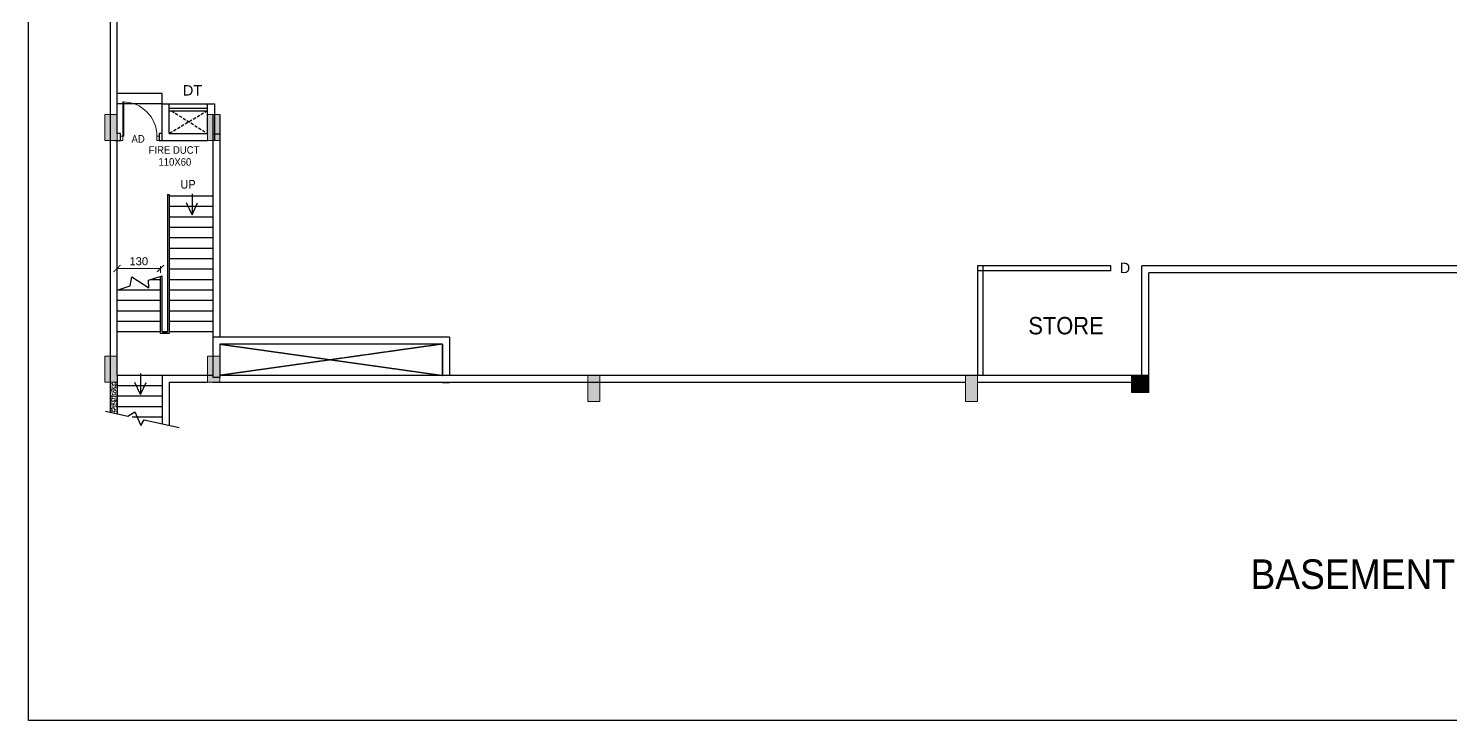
# Model space of a CAD drawing. Header units: inches. Extents: x 14 to 10147, y 8 to 5004.
# Drawn here: x 14 to 4100, y 8 to 1996 of the extents above; entities that cross this region are included whole.
import ezdxf

# ---------------------------------------------------------------- set-up
doc = ezdxf.new("R2010")
doc.units = ezdxf.units.IN
doc.header["$MEASUREMENT"] = 0
doc.linetypes.add('HIDDEN', pattern=[0.375, 0.25, -0.125])
doc.layers.add('DOOR', color=30, linetype='Continuous', lineweight=15)
doc.layers.add('wall', color=6, linetype='Continuous', lineweight=40)
doc.styles.add('1MM', font='arial.ttf')
doc.styles.add('DIM', font='arial.ttf', dxfattribs={"width": 0.7, "height": 1})
doc.styles.add('DUTCH', font='arial.ttf')
doc.dimstyles.new('KRI', dxfattribs={"dimtxt": 23, "dimasz": 20, "dimexe": 7, "dimexo": 0, "dimgap": 9, "dimtad": 1, "dimdec": 1, "dimzin": 1, "dimdsep": 46, "dimtxsty": '1MM', "dimblk": 'ARCHTICK', "dimcen": 0.5, "dimclrd": 252, "dimclre": 252, "dimclrt": 7, "dimaunit": 1, "dimadec": 8, "dimazin": 0, "dimtfac": 1, "dimtdec": 1, "dimtmove": 0, "dimatfit": 3, "dimfxl": 1, "dimlwd": 13, "dimlwe": 13, "dimarcsym": 0})

# ---------------------------------------------------------------- blocks, each defined once
blk = doc.blocks.new('A$C764D24B9')
at = {"layer": 'DOOR'}
for points in [[(0.056, 0.111), (0.083, 0.111), (0.083, 1), (0.056, 1)], [(0, 0), (0.056, 0), (0.056, 0.111), (0, 0.111)], [(0.944, 0), (1, 0), (1, 0.111), (0.944, 0.111)]]:
    blk.add_lwpolyline(points, close=True, dxfattribs=at)
blk.add_arc((0.056, 0.111), 0.889, 0, 90, dxfattribs=at)
blk = doc.blocks.new('_ArchTick')
at = {"layer": 'wall', "color": 0, "const_width": 0.15}
blk.add_lwpolyline([(-0.5, -0.5), (0.5, 0.5)], dxfattribs=at)
blk = doc.blocks.new('*D22')
at = {"color": 252, "lineweight": 13, "ltscale": 0.1, "transparency": 16777216}
for p, q in [((268.4, 1293.7), (268.4, 1313.2)), ((393.3, 1293.7), (393.3, 1313.2)), ((268.4, 1306.2), (393.3, 1306.2))]:
    blk.add_line(p, q, dxfattribs=at)
at = {"layer": 'Defpoints', "color": 0, "linetype": 'Continuous', "ltscale": 0.1, "transparency": 16777216}
for p in [(393.3, 1306.2), (268.4, 1184, -10.8), (393.3, 1184, -10.8)]:
    blk.add_point(p, dxfattribs=at)
at = {"color": 252, "linetype": 'Continuous', "lineweight": 13, "ltscale": 0.1, "transparency": 16777216, "xscale": 20, "yscale": 20, "zscale": 20, "rotation": 180}
blk.add_blockref('_ArchTick', (268.4, 1306.2), dxfattribs=at)
at = {"color": 252, "linetype": 'Continuous', "lineweight": 13, "ltscale": 0.1, "transparency": 16777216, "xscale": 20, "yscale": 20, "zscale": 20}
blk.add_blockref('_ArchTick', (393.3, 1306.2), dxfattribs=at)
at = {"color": 7, "linetype": 'Continuous', "ltscale": 0.1, "transparency": 16777216, "insert": (330.8, 1326.9), "char_height": 23, "attachment_point": 5, "style": '1MM'}
blk.add_mtext('130', dxfattribs=at)

msp = doc.modelspace()

# ---------------------------------------------------------------- hatches: boundary and pattern name
at = {"linetype": 'Continuous', "lineweight": 20, "ltscale": 0.1}
for points in [[(233.4, 1749), (268.4, 1749), (268.4, 1674), (233.4, 1674)], [(528.4, 1749), (563.4, 1749), (563.4, 1674), (528.4, 1674)], [(233.4, 1054.5), (268.4, 1054.5), (268.4, 979.5), (233.4, 979.5)], [(528.4, 1054.5), (563.4, 1054.5), (563.4, 979.5), (528.4, 979.5)], [(1620.9, 999.5), (1655.9, 999.5), (1655.9, 924.5), (1620.9, 924.5)], [(2705.9, 999.5), (2740.9, 999.5), (2740.9, 924.5), (2705.9, 924.5)], [(3183.39, 999.5), (3233.39, 999.5), (3233.39, 949.5), (3183.39, 949.5)]]:
    msp.add_hatch(color=2, dxfattribs=at).paths.add_polyline_path(points)
h = msp.add_hatch(dxfattribs=at)
h.set_pattern_fill('AR-CONC', color=1, scale=1.5, style=0)
h.set_pattern_definition([(50, (-95637.025, 30353.265), (10.75890274, -0.941282), [1.125, -12.375]), (355, (-95637.025, 30353.265), (-2.08127, 11.282882), [0.9, -9.9]), (100.4514, (-95636.129, 30353.187), (8.6776407, 10.3415931), [0.9561028, -10.5171317]), (46.1842, (-95637.025, 30356.265), (16.0086157, -2.4827852), [1.6875, -18.5625]), (96.6356, (-95635.691, 30356.058), (14.0199406, 14.611768), [1.4341543, -15.775695]), (351.1842, (-95637.025, 30356.265), (14.0199292, 14.611779), [1.35, -14.85]), (21, (-95635.525, 30355.515), (8.9536058, -6.03928336), [1.125, -12.375]), (326, (-95635.525, 30355.515), (3.64973, 10.8772507), [0.9, -9.9]), (71.4514, (-95634.779, 30355.012), (12.6033394, 4.8379575), [0.9561028, -10.5171317]), (37.5, (-95637.025, 30353.2653), (0.18239783, 4.99340781), [0, -9.78, 0, -10.05, 0, -9.9375]), (7.5, (-95637.025, 30353.2653), (3.94604306, 5.91617568), [0, -5.73, 0, -9.555, 0, -3.7875]), (327.5, (-95640.37, 30353.2653), (8.00733654, -0.33832308), [0, -3.75, 0, -11.7, 0, -15.525]), (317.5, (-95641.87, 30353.265), (8.74779254, 1.50157473), [0, -4.875, 0, -7.77, 0, -11.025])])
h.paths.add_polyline_path([(248.4, 893.04), (268.4, 893.04), (268.4, 979.5), (248.4, 979.5)])

# ---------------------------------------------------------------- linework, layer by layer
at = {"linetype": 'Continuous', "ltscale": 0.1}
for p, q in [((268.4, 1694, -10.81), (268.4, 4786.5, -10.81)), ((398.4, 1809, -10.81), (268.4, 1809, -10.81)), ((398.4, 1779, -10.81), (398.4, 1809, -10.81)), ((398.4, 1779, -10.81), (268.4, 1779, -10.81)), ((398.4, 1694, -10.81), (398.4, 1779, -10.81)), ((398.4, 1674, -10.81), (398.4, 1779, -10.81)), ((398.4, 1779, -10.81), (548.4, 1779, -10.81)), ((418.4, 1694, -10.81), (418.4, 1779, -10.81)), ((418.4, 1759, -10.81), (528.4, 1759, -10.81)), ((528.4, 1694, -10.81), (528.4, 1779, -10.81)), ((548.4, 1779, -10.81), (548.4, 1674, -10.81)), ((543.4, 1749, -10.81), (543.4, 1054, -10.81)), ((563.4, 1749, -10.81), (563.4, 1109, -10.81)), ((278.4, 1674, -10.81), (278.4, 1694, -10.81)), ((418.4, 1694, -10.81), (528.4, 1694, -10.81)), ((543.4, 1693.36, -10.81), (563.4, 1693.36, -10.81)), ((543.4, 1693.36, -10.81), (563.4, 1693.36, -10.81)), ((543.4, 1693.36, -10.81), (563.4, 1693.36, -10.81)), ((262.1, 1674, -10.81), (278.4, 1674, -10.81)), ((418.4, 1674, -10.81), (528.4, 1674, -10.81)), ((413.32, 1519, -10.81), (413.31, 1124, -10.81)), ((413.32, 1514, -10.81), (413.31, 1514, -10.81)), ((413.32, 1519, -10.81), (418.32, 1519, -10.81)), ((418.32, 1519, -10.81), (418.31, 1119, -10.81)), ((543.31, 1514, -10.81), (418.32, 1514, -10.81)), ((483.82, 1520.76, -10.81), (483.82, 1460.61, -10.81)), ((483.82, 1460.61, -10.81), (467.82, 1494.71, -10.81)), ((483.82, 1460.61, -10.81), (499.82, 1494.71, -10.81)), ((3123.39, 1299, -10.81), (3123.39, 1314, -10.81)), ((4903.4, 1314, -10.81), (3213.39, 1314, -10.81)), ((3213.39, 999, -10.81), (3213.39, 1314, -10.81)), ((4883.4, 1294, -10.81), (3233.39, 1294, -10.81)), ((3233.39, 979, -10.81), (3233.39, 1294, -10.81)), ((418.31, 1119, -10.81), (393.36, 1119, -10.81)), ((398.35, 1124, -10.81), (413.35, 1124, -10.81)), ((398.41, 1124, -10.81), (413.41, 1124, -10.81)), ((1203.4, 1109, -10.81), (545.9, 1109, -10.81)), ((1223.4, 1109, -10.81), (563.4, 1109, -10.81)), ((1223.4, 1109, -10.81), (1223.4, 999, -10.81)), ((1223.4, 1109, -10.81), (1223.4, 999, -10.81)), ((543.4, 1089, -10.81), (543.4, 994, -10.81)), ((543.4, 1089, -10.81), (543.4, 994, -10.81)), ((563.4, 1089, -10.81), (563.4, 999, -10.81)), ((1203.4, 1089, -10.81), (563.4, 1089, -10.81)), ((563.4, 1089, -10.81), (563.4, 994, -10.81)), ((563.4, 1089, -10.81), (563.4, 999, -10.81)), ((563.4, 1089, -10.81), (563.4, 994, -10.81)), ((563.4, 1089, -10.81), (563.4, 1014, -10.81)), ((563.4, 1089, -10.81), (563.4, 994, -10.81)), ((563.4, 1089, -10.81), (563.4, 1014, -10.81)), ((563.4, 1089, -10.81), (563.4, 994, -10.81)), ((563.4, 1089, -10.81), (563.4, 1014, -10.81)), ((1203.4, 1089, -10.81), (563.4, 1089, -10.81)), ((563.4, 1089, -10.81), (563.4, 1054, -10.81)), ((563.4, 1089, -10.81), (563.4, 994, -10.81)), ((1203.4, 1089, -10.81), (1203.4, 999, -10.81)), ((1203.4, 999, -10.81), (1203.4, 1089, -10.81)), ((1203.4, 1089, -10.81), (1203.4, 999, -10.81)), ((1203.4, 1089, -10.81), (1203.4, 999, -10.81)), ((1203.4, 1089, -10.81), (1203.4, 999, -10.81)), ((1203.4, 1089, -10.81), (1203.4, 999, -10.81)), ((1203.4, 999, -10.81), (1203.4, 1089, -10.81)), ((1203.4, 1089, -10.81), (1203.4, 999, -10.81)), ((1203.4, 1089, -10.81), (1203.4, 999, -10.81)), ((1203.4, 1089, -10.81), (1203.4, 999, -10.81)), ((1203.4, 1089, -10.81), (1203.4, 999, -10.81)), ((1203.4, 999, -10.81), (1203.4, 1074, -10.81)), ((1203.4, 1074, -10.81), (1203.4, 999, -10.81)), ((1203.4, 1074, -10.81), (1203.4, 999, -10.81)), ((1203.4, 1074, -10.81), (1203.4, 999, -10.81)), ((268.4, 999, -10.81), (268.4, 979.5, -10.81)), ((398.37, 999, -10.81), (268.4, 999, -10.81)), ((335.82, 1004.76, -10.81), (335.82, 944.61, -10.81)), ((398.37, 999, -10.81), (398.38, 859.98, -10.81)), ((543.4, 994, -10.81), (563.4, 994, -10.81)), ((2705.9, 999, -10.81), (563.4, 999, -10.81)), ((1271.09, 999, -10.81), (1223.4, 999, -10.81)), ((1271.09, 999, -10.81), (1223.4, 999, -10.81)), ((1271.09, 999, -10.81), (1223.4, 999, -10.81)), ((1271.09, 999, -10.81), (1223.4, 999, -10.81)), ((1833.49, 999, -10.81), (1271.09, 999, -10.81)), ((1833.49, 999, -10.81), (1271.09, 999, -10.81)), ((1833.49, 999, -10.81), (1271.09, 999, -10.81)), ((1833.49, 999, -10.81), (1271.09, 999, -10.81)), ((1833.49, 999, -10.81), (1271.09, 999, -10.81)), ((1833.49, 999, -10.81), (1271.09, 999, -10.81)), ((1833.49, 999, -10.81), (1271.09, 999, -10.81)), ((1833.49, 999, -10.81), (1271.09, 999, -10.81)), ((2915.79, 999, -10.81), (2400.79, 999, -10.81)), ((3213.39, 999, -10.81), (2872.15, 999, -10.81)), ((248.4, 979.5, -10.81), (248.4, 893.04, -10.81)), ((268.4, 979.5, -10.81), (268.4, 888.63, -10.81)), ((398.37, 969, -10.81), (268.4, 969, -10.81)), ((335.82, 944.61, -10.81), (319.82, 978.71, -10.81)), ((335.82, 944.61, -10.81), (351.82, 978.71, -10.81)), ((418.37, 979.5, -10.81), (528.4, 979.5, -10.81)), ((418.37, 979.5, -10.81), (418.38, 855.57, -10.81)), ((1271.09, 979, -10.81), (563.4, 979, -10.81)), ((1271.09, 979, -10.81), (563.4, 979, -10.81)), ((1203.4, 979, -10.81), (1223.4, 979, -10.81)), ((1833.49, 979, -10.81), (1271.09, 979, -10.81)), ((1833.49, 979, -10.81), (1655.9, 979, -10.81)), ((1833.49, 979, -10.81), (1655.9, 979, -10.81)), ((2357.15, 979, -10.81), (1833.49, 979, -10.81)), ((2705.9, 979, -10.81), (2357.15, 979, -10.81)), ((2872.15, 979, -10.81), (2740.9, 979, -10.81)), ((3233.39, 979, -10.81), (2872.15, 979, -10.81)), ((398.37, 939, -10.81), (268.4, 939, -10.81)), ((398.37, 909, -10.81), (268.4, 909, -10.81)), ((234.78, 896.04), (299.64, 881.75)), ((299.64, 881.75), (319.97, 894.27)), ((398.37, 879, -10.81), (312.08, 879, -10.81)), ((319.97, 894.27), (336.97, 855.27)), ((336.97, 855.27), (345.87, 871.55)), ((345.87, 871.55), (446.97, 849.27))]:
    msp.add_line(p, q, dxfattribs=at)
msp.add_line((418.4, 1766.96, -10.81), (528.4, 1766.96, -10.81))
at = {"color": 1, "linetype": 'HIDDEN', "ltscale": 35}
for p, q in [((528.4, 1759, -10.81), (418.4, 1694, -10.81)), ((424.73, 1759, -10.81), (528.4, 1694, -10.81))]:
    msp.add_line(p, q, dxfattribs=at)
at = {"color": 7, "linetype": 'Continuous', "ltscale": 0.1}
for p, q in [((3123.39, 1314, -10.81), (2740.9, 1314, -10.81)), ((2740.9, 1314, -10.81), (2740.9, 999.5, -10.81)), ((2755.9, 1314, -10.81), (2755.9, 999.5, -10.81)), ((3123.39, 1299, -10.81), (2740.9, 1299, -10.81))]:
    msp.add_line(p, q, dxfattribs=at)
at = {"linetype": 'HIDDEN', "ltscale": 1000}
for p, q in [((306.45, 1255.95, -10.81), (310.97, 1282.27)), ((310.97, 1282.27), (359.97, 1250.77)), ((358.64, 1272.32, -10.81), (398.32, 1284.77, -10.81)), ((359.97, 1250.77), (358.64, 1272.32, -10.81)), ((268.35, 1244, -10.81), (306.45, 1255.95, -10.81))]:
    msp.add_line(p, q, dxfattribs=at)
at = {"linetype": 'HIDDEN', "ltscale": 950}
for p, q in [((393.36, 1119, -10.81), (393.32, 1283.2, -10.81)), ((398.35, 1124, -10.81), (398.32, 1284.77, -10.81))]:
    msp.add_line(p, q, dxfattribs=at)
at = {"color": 5, "linetype": 'HIDDEN'}
for p, q in [((1203.4, 1089, -10.81), (563.4, 999, -10.81)), ((563.4, 1089, -10.81), (1203.4, 999, -10.81)), ((1223.4, 979, -10.81), (543.4, 979, -10.81))]:
    msp.add_line(p, q, dxfattribs=at)
at = {"color": 7, "linetype": 'Continuous', "ltscale": 0.1}
msp.add_lwpolyline([(13.8, 5004.28), (10147.22, 5004.28), (10147.22, 7.62), (13.8, 7.62)], close=True, dxfattribs=at)
at = {"linetype": 'Continuous', "ltscale": 0.1, "elevation": -10.81}
for points in [[(910.9, 4786.5), (248.4, 4786.5), (248.4, 979.5)], [(278.4, 1694), (268.4, 1694)], [(398.4, 1694), (389.28, 1694), (389.28, 1674), (418.4, 1674)], [(268.4, 999), (268.4, 1674)], [(543.35, 1484), (418.32, 1484)], [(543.31, 1484), (418.32, 1484)], [(543.35, 1454), (418.32, 1454)], [(543.31, 1454), (418.32, 1454)], [(413.32, 1424), (413.31, 1424)], [(413.32, 1394), (413.31, 1394)], [(543.35, 1424), (418.32, 1424)], [(543.31, 1424), (418.32, 1424)], [(543.35, 1394), (418.32, 1394)], [(543.31, 1394), (418.32, 1394)], [(413.32, 1364), (413.31, 1364)], [(543.35, 1364), (418.32, 1364)], [(543.31, 1364), (418.32, 1364)], [(413.32, 1334), (413.31, 1334)], [(543.35, 1334), (418.32, 1334)], [(543.31, 1334), (418.32, 1334)], [(413.31, 1304), (413.31, 1304)], [(413.31, 1274), (413.31, 1274)], [(543.35, 1304), (418.31, 1304)], [(543.31, 1304), (418.31, 1304)], [(543.35, 1274), (418.31, 1274)], [(543.31, 1274), (418.31, 1274)], [(398.35, 1244), (398.33, 1244)], [(398.41, 1244), (398.33, 1244)], [(413.31, 1244), (413.31, 1244)], [(543.35, 1244), (418.31, 1244)], [(543.31, 1244), (418.31, 1244)], [(398.35, 1214), (398.33, 1214)], [(398.41, 1214), (398.33, 1214)], [(413.31, 1214), (413.31, 1214)], [(543.35, 1214), (418.31, 1214)], [(543.31, 1214), (418.31, 1214)], [(398.35, 1184), (398.34, 1184)], [(398.41, 1184), (398.34, 1184)], [(398.35, 1154), (398.35, 1154)], [(398.41, 1154), (398.35, 1154)], [(413.31, 1184), (413.31, 1184)], [(543.35, 1184), (418.31, 1184)], [(543.31, 1184), (418.31, 1184)], [(543.35, 1154), (418.31, 1154)], [(413.31, 1124), (398.35, 1124)], [(413.31, 1124), (398.35, 1124)], [(543.35, 1124), (418.31, 1124)], [(543.41, 1124), (418.31, 1124)], [(543.4, 999), (398.37, 999)]]:
    msp.add_lwpolyline(points, dxfattribs=at)
at = {"color": 2, "linetype": 'Continuous', "lineweight": 20, "ltscale": 0.1, "elevation": -10.81}
for points in [[(233.4, 1749), (268.4, 1749), (268.4, 1674), (233.4, 1674)], [(528.4, 1749), (563.4, 1749), (563.4, 1674), (528.4, 1674)], [(233.4, 1054.5), (268.4, 1054.5), (268.4, 979.5), (233.4, 979.5)], [(528.4, 1054.5), (563.4, 1054.5), (563.4, 979.5), (528.4, 979.5)], [(1620.9, 999.5), (1655.9, 999.5), (1655.9, 924.5), (1620.9, 924.5)], [(2705.9, 999.5), (2740.9, 999.5), (2740.9, 924.5), (2705.9, 924.5)], [(3183.39, 999.5), (3233.39, 999.5), (3233.39, 949.5), (3183.39, 949.5)]]:
    msp.add_lwpolyline(points, close=True, dxfattribs=at)
at = {"linetype": 'HIDDEN', "ltscale": 1000, "elevation": -10.81}
for points in [[(393.32, 1274), (364, 1274)], [(393.32, 1274), (364, 1274)], [(393.33, 1244), (268.35, 1244)], [(393.33, 1244), (268.41, 1244)], [(393.33, 1214), (268.35, 1214)], [(393.33, 1214), (268.41, 1214)], [(393.34, 1184), (268.35, 1184)], [(393.35, 1154), (268.35, 1154)], [(393.34, 1184), (268.41, 1184)], [(393.35, 1154), (268.41, 1154)], [(393.35, 1124), (268.35, 1124)], [(393.35, 1124), (268.41, 1124)]]:
    msp.add_lwpolyline(points, dxfattribs=at)

# ---------------------------------------------------------------- block references
at = {"linetype": 'Continuous', "ltscale": 0.1, "xscale": 110.8781993646655, "yscale": 110.8781993646655, "zscale": 110.8781993646655, "rotation": 359.9903552522125}
msp.add_blockref('A$C764D24B9', (278.4, 1674, -10.81), dxfattribs=at)

# ---------------------------------------------------------------- texts
at = {"style": 'DIM'}
msp.add_text('DT', height=30, rotation=360, dxfattribs=at).set_placement((457.32, 1802.91, -10.81))
at = {"style": 'DUTCH', "width": 0.9}
for s, height, p in [('AD', 21.75, (309.93, 1667.65, -10.81)), ('FIRE DUCT', 21.75, (359.16, 1635.76, 0)), ('110X60', 21.75, (387.4, 1601.51, 0)), ('110X60', 21.75, (387.4, 1601.51)), ('110X60', 21.75, (387.4, 1601.51, 0)), ('UP', 25, (450.49, 1535.45, -10.81)), ('STORE', 50, (2886.81, 1116.99, -32.42)), ('BASEMENT FLOOR PLAN', 85, (3525.02, 385.54, -129.68))]:
    msp.add_text(s, height=height, dxfattribs=at).set_placement(p)
at = {"style": 'DIM'}
msp.add_text('D', height=30, dxfattribs=at).set_placement((3149.29, 1292.95, -10.81))

# ---------------------------------------------------------------- dimensions: what is measured, and where the dimension line sits
at = {"color": 6, "linetype": 'Continuous', "ltscale": 0.1}
dim = msp.add_linear_dim(base=(393.34, 1306.16), p1=(268.35, 1184, -10.81), p2=(393.34, 1184, -10.81), text='130', dimstyle='KRI', override={"dimfxl": 12.5, "dimfxlon": 1}, dxfattribs=at)
dim.commit()
dim.dimension.update_dxf_attribs({"geometry": '*D22', "text_midpoint": (330.85, 1326.91)})

doc.saveas('drawing.dxf')
